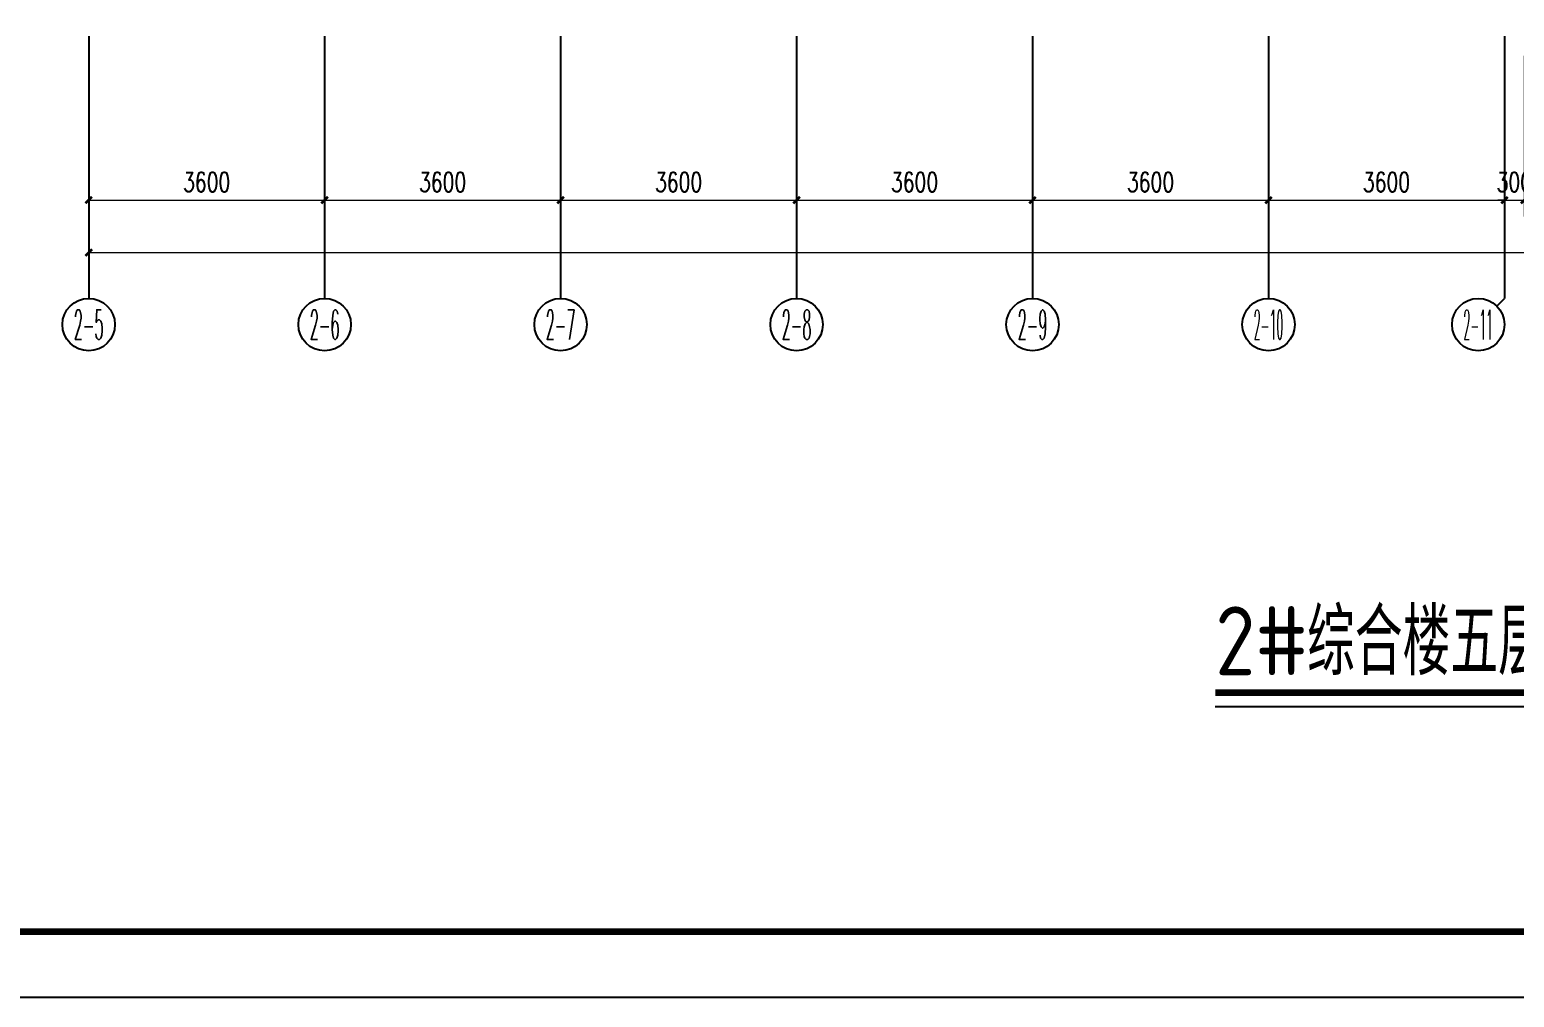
# Model space of a CAD drawing. Extents: x -9422388 to 15610651, y -1992469 to 953794.
# Drawn here: x -2582259 to -2559609, y -380398 to -365634 of the extents above; entities that cross this region are included whole.
import ezdxf
from ezdxf.enums import TextEntityAlignment as Align

# ---------------------------------------------------------------- set-up
doc = ezdxf.new("R2010")
doc.units = 0
doc.header["$LTSCALE"] = 1000
for name, color, linetype in [('A-ANNO-IDEN', 3, 'Continuous'), ('AXIS', 3, 'Continuous'), ('AXIS_TEXT', 7, 'Continuous'), ('PUB_TITLE', 4, 'Continuous')]:
    doc.layers.add(name, color=color, linetype=linetype)
doc.layers.add('建筑底图', color=8, linetype='Continuous', lineweight=5)
doc.styles.add('_TCH_AXIS', font='COMPLEX', dxfattribs={"bigfont": 'GBCBIG'})
doc.styles.add('_TCH_DIM_T3', font='SIMPLEX', dxfattribs={"width": 0.705882, "bigfont": 'GBCBIG'})
doc.styles.add('COMPLEX', font='COMPLEX')
doc.styles.get("Standard").update_dxf_attribs({"font": 'gbenor.shx', "bigfont": 'gbcbig.shx'})
doc.dimstyles.new('_TCH_ARCH&&100', dxfattribs={"dimtxt": 297.5, "dimasz": 100, "dimexe": 250, "dimexo": 300, "dimgap": 126.25, "dimtad": 1, "dimdec": 0, "dimzin": 0, "dimdsep": 46, "dimtxsty": '_TCH_DIM_T3', "dimblk": 'ARCHTICK', "dimcen": 0.09, "dimclrt": 7, "dimazin": 2, "dimtfac": 1, "dimtdec": 0, "dimtix": 1, "dimtmove": 2, "dimatfit": 3, "dimfxl": 0, "dimtolj": 1, "dimtzin": 0, "dimarcsym": 0})

# ---------------------------------------------------------------- blocks, each defined once
blk = doc.blocks.new('_ArchTick')
at = {"color": 0, "linetype": 'ByBlock', "const_width": 0.4}
blk.add_lwpolyline([(-0.5, -0.5), (0.5, 0.5)], dxfattribs=at)
blk = doc.blocks.new('*D692')
at = {"layer": 'AXIS', "color": 0, "lineweight": -2, "transparency": 16777216}
for p, q in [((1987630, -404975), (1987630, -408225)), ((2032830, -404975), (2032830, -408225)), ((1987630, -407975), (2032830, -407975))]:
    blk.add_line(p, q, dxfattribs=at)
at = {"layer": 'Defpoints', "color": 0, "transparency": 16777216}
for p in [(1987630, -404675), (2032830, -404675), (2032830, -407975)]:
    blk.add_point(p, dxfattribs=at)
at = {"layer": 'AXIS', "color": 0, "lineweight": -2, "transparency": 16777216, "xscale": 100, "yscale": 100, "zscale": 100, "rotation": 180}
blk.add_blockref('_ArchTick', (1987630, -407975), dxfattribs=at)
at = {"layer": 'AXIS', "color": 0, "lineweight": -2, "transparency": 16777216, "xscale": 100, "yscale": 100, "zscale": 100}
blk.add_blockref('_ArchTick', (2032830, -407975), dxfattribs=at)
at = {"layer": 'AXIS', "color": 7, "transparency": 16777216, "insert": (2010230, -407700), "char_height": 297.5, "attachment_point": 5, "style": '_TCH_DIM_T3'}
blk.add_mtext('\\A1;45200', dxfattribs=at)
blk = doc.blocks.new('*D723')
at = {"layer": 'AXIS', "color": 0, "lineweight": -2, "transparency": 16777216}
for p, q in [((1987630, -404975), (1987630, -407425)), ((1991230, -404975), (1991230, -407425)), ((1987630, -407175), (1991230, -407175))]:
    blk.add_line(p, q, dxfattribs=at)
at = {"layer": 'Defpoints', "color": 0, "transparency": 16777216}
for p in [(1987630, -404675), (1991230, -404675), (1991230, -407175)]:
    blk.add_point(p, dxfattribs=at)
at = {"layer": 'AXIS', "color": 0, "lineweight": -2, "transparency": 16777216, "xscale": 100, "yscale": 100, "zscale": 100, "rotation": 180}
blk.add_blockref('_ArchTick', (1987630, -407175), dxfattribs=at)
at = {"layer": 'AXIS', "color": 0, "lineweight": -2, "transparency": 16777216, "xscale": 100, "yscale": 100, "zscale": 100}
blk.add_blockref('_ArchTick', (1991230, -407175), dxfattribs=at)
at = {"layer": 'AXIS', "color": 7, "transparency": 16777216, "insert": (1989430, -406900), "char_height": 297.5, "attachment_point": 5, "style": '_TCH_DIM_T3'}
blk.add_mtext('\\A1;3600', dxfattribs=at)
blk = doc.blocks.new('*D724')
at = {"layer": 'AXIS', "color": 0, "lineweight": -2, "transparency": 16777216}
for p, q in [((1991230, -404975), (1991230, -407425)), ((1994830, -404975), (1994830, -407425)), ((1991230, -407175), (1994830, -407175))]:
    blk.add_line(p, q, dxfattribs=at)
at = {"layer": 'Defpoints', "color": 0, "transparency": 16777216}
for p in [(1991230, -404675), (1994830, -404675), (1994830, -407175)]:
    blk.add_point(p, dxfattribs=at)
at = {"layer": 'AXIS', "color": 0, "lineweight": -2, "transparency": 16777216, "xscale": 100, "yscale": 100, "zscale": 100, "rotation": 180}
blk.add_blockref('_ArchTick', (1991230, -407175), dxfattribs=at)
at = {"layer": 'AXIS', "color": 0, "lineweight": -2, "transparency": 16777216, "xscale": 100, "yscale": 100, "zscale": 100}
blk.add_blockref('_ArchTick', (1994830, -407175), dxfattribs=at)
at = {"layer": 'AXIS', "color": 7, "transparency": 16777216, "insert": (1993030, -406900), "char_height": 297.5, "attachment_point": 5, "style": '_TCH_DIM_T3'}
blk.add_mtext('\\A1;3600', dxfattribs=at)
blk = doc.blocks.new('*D725')
at = {"layer": 'AXIS', "color": 0, "lineweight": -2, "transparency": 16777216}
for p, q in [((1994830, -404975), (1994830, -407425)), ((1998430, -404975), (1998430, -407425)), ((1994830, -407175), (1998430, -407175))]:
    blk.add_line(p, q, dxfattribs=at)
at = {"layer": 'Defpoints', "color": 0, "transparency": 16777216}
for p in [(1994830, -404675), (1998430, -404675), (1998430, -407175)]:
    blk.add_point(p, dxfattribs=at)
at = {"layer": 'AXIS', "color": 0, "lineweight": -2, "transparency": 16777216, "xscale": 100, "yscale": 100, "zscale": 100, "rotation": 180}
blk.add_blockref('_ArchTick', (1994830, -407175), dxfattribs=at)
at = {"layer": 'AXIS', "color": 0, "lineweight": -2, "transparency": 16777216, "xscale": 100, "yscale": 100, "zscale": 100}
blk.add_blockref('_ArchTick', (1998430, -407175), dxfattribs=at)
at = {"layer": 'AXIS', "color": 7, "transparency": 16777216, "insert": (1996630, -406900), "char_height": 297.5, "attachment_point": 5, "style": '_TCH_DIM_T3'}
blk.add_mtext('\\A1;3600', dxfattribs=at)
blk = doc.blocks.new('*D726')
at = {"layer": 'AXIS', "color": 0, "lineweight": -2, "transparency": 16777216}
for p, q in [((1998430, -404975), (1998430, -407425)), ((2002030, -404975), (2002030, -407425)), ((1998430, -407175), (2002030, -407175))]:
    blk.add_line(p, q, dxfattribs=at)
at = {"layer": 'Defpoints', "color": 0, "transparency": 16777216}
for p in [(1998430, -404675), (2002030, -404675), (2002030, -407175)]:
    blk.add_point(p, dxfattribs=at)
at = {"layer": 'AXIS', "color": 0, "lineweight": -2, "transparency": 16777216, "xscale": 100, "yscale": 100, "zscale": 100, "rotation": 180}
blk.add_blockref('_ArchTick', (1998430, -407175), dxfattribs=at)
at = {"layer": 'AXIS', "color": 0, "lineweight": -2, "transparency": 16777216, "xscale": 100, "yscale": 100, "zscale": 100}
blk.add_blockref('_ArchTick', (2002030, -407175), dxfattribs=at)
at = {"layer": 'AXIS', "color": 7, "transparency": 16777216, "insert": (2000230, -406900), "char_height": 297.5, "attachment_point": 5, "style": '_TCH_DIM_T3'}
blk.add_mtext('\\A1;3600', dxfattribs=at)
blk = doc.blocks.new('*D727')
at = {"layer": 'AXIS', "color": 0, "lineweight": -2, "transparency": 16777216}
for p, q in [((2002030, -404975), (2002030, -407425)), ((2005630, -404975), (2005630, -407425)), ((2002030, -407175), (2005630, -407175))]:
    blk.add_line(p, q, dxfattribs=at)
at = {"layer": 'Defpoints', "color": 0, "transparency": 16777216}
for p in [(2002030, -404675), (2005630, -404675), (2005630, -407175)]:
    blk.add_point(p, dxfattribs=at)
at = {"layer": 'AXIS', "color": 0, "lineweight": -2, "transparency": 16777216, "xscale": 100, "yscale": 100, "zscale": 100, "rotation": 180}
blk.add_blockref('_ArchTick', (2002030, -407175), dxfattribs=at)
at = {"layer": 'AXIS', "color": 0, "lineweight": -2, "transparency": 16777216, "xscale": 100, "yscale": 100, "zscale": 100}
blk.add_blockref('_ArchTick', (2005630, -407175), dxfattribs=at)
at = {"layer": 'AXIS', "color": 7, "transparency": 16777216, "insert": (2003830, -406900), "char_height": 297.5, "attachment_point": 5, "style": '_TCH_DIM_T3'}
blk.add_mtext('\\A1;3600', dxfattribs=at)
blk = doc.blocks.new('*D728')
at = {"layer": 'AXIS', "color": 0, "lineweight": -2, "transparency": 16777216}
for p, q in [((2005630, -404975), (2005630, -407425)), ((2009230, -404975), (2009230, -407425)), ((2005630, -407175), (2009230, -407175))]:
    blk.add_line(p, q, dxfattribs=at)
at = {"layer": 'Defpoints', "color": 0, "transparency": 16777216}
for p in [(2005630, -404675), (2009230, -404675), (2009230, -407175)]:
    blk.add_point(p, dxfattribs=at)
at = {"layer": 'AXIS', "color": 0, "lineweight": -2, "transparency": 16777216, "xscale": 100, "yscale": 100, "zscale": 100, "rotation": 180}
blk.add_blockref('_ArchTick', (2005630, -407175), dxfattribs=at)
at = {"layer": 'AXIS', "color": 0, "lineweight": -2, "transparency": 16777216, "xscale": 100, "yscale": 100, "zscale": 100}
blk.add_blockref('_ArchTick', (2009230, -407175), dxfattribs=at)
at = {"layer": 'AXIS', "color": 7, "transparency": 16777216, "insert": (2007430, -406900), "char_height": 297.5, "attachment_point": 5, "style": '_TCH_DIM_T3'}
blk.add_mtext('\\A1;3600', dxfattribs=at)
blk = doc.blocks.new('*D729')
at = {"layer": 'AXIS', "color": 0, "lineweight": -2, "transparency": 16777216}
for p, q in [((2009230, -404975), (2009230, -407425)), ((2009530, -404975), (2009530, -407425)), ((2009230, -407175), (2009130, -407175)), ((2009230, -407175), (2009530, -407175)), ((2009530, -407175), (2009630, -407175))]:
    blk.add_line(p, q, dxfattribs=at)
at = {"layer": 'Defpoints', "color": 0, "transparency": 16777216}
for p in [(2009230, -404675), (2009530, -404675), (2009530, -407175)]:
    blk.add_point(p, dxfattribs=at)
at = {"layer": 'AXIS', "color": 0, "lineweight": -2, "transparency": 16777216, "xscale": 100, "yscale": 100, "zscale": 100}
blk.add_blockref('_ArchTick', (2009230, -407175), dxfattribs=at)
at = {"layer": 'AXIS', "color": 0, "lineweight": -2, "transparency": 16777216, "xscale": 100, "yscale": 100, "zscale": 100, "rotation": 180}
blk.add_blockref('_ArchTick', (2009530, -407175), dxfattribs=at)
at = {"layer": 'AXIS', "color": 7, "transparency": 16777216, "insert": (2009380, -406900), "char_height": 297.5, "attachment_point": 5, "style": '_TCH_DIM_T3'}
blk.add_mtext('\\A1;300', dxfattribs=at)
blk = doc.blocks.new('_AXISO')
at = {"color": 0}
blk.add_circle((0, 0), 0.5, dxfattribs=at)
at = {"layer": 'AXIS_TEXT', "color": 0, "style": 'COMPLEX', "width": 1.041667}
blk.add_attdef('A', text='', height=0.56, dxfattribs=at).set_placement((-0.25, -0.28), (0.25, -0.28), align=Align.FIT)
blk = doc.blocks.new('5555')
at = {"layer": 'AXIS', "color": 8}
for p, q in [((1987630.2, -404674.7), (1987630.2, -408674.7)), ((1991230.2, -404674.7), (1991230.2, -408674.7)), ((1994830.2, -404674.7), (1994830.2, -408674.7)), ((1998430.2, -404674.7), (1998430.2, -408674.7)), ((2002030.2, -404674.7), (2002030.2, -408674.7)), ((2005630.2, -404674.7), (2005630.2, -408674.7)), ((2009230.2, -404674.7), (2009230.2, -408674.7)), ((2009113, -408791.9), (2009230.2, -408674.7))]:
    blk.add_line(p, q, dxfattribs=at)
ref = blk.add_blockref('_AXISO', (1987630.2, -409074.7), dxfattribs=dict(at, xscale=800, yscale=800, zscale=800))
ref.add_attrib('A', '2-5', dxfattribs={"layer": 'AXIS_TEXT', "color": 8, "height": 452.55, "style": '_TCH_AXIS', "width": 0.35}).set_placement((1987403.9, -409301), (1987856.5, -409301), align=Align.FIT)
ref = blk.add_blockref('_AXISO', (1991230.2, -409074.7), dxfattribs=dict(at, xscale=800, yscale=800, zscale=800))
ref.add_attrib('A', '2-6', dxfattribs={"layer": 'AXIS_TEXT', "color": 8, "height": 452.55, "style": '_TCH_AXIS', "width": 0.35}).set_placement((1991003.9, -409301), (1991456.5, -409301), align=Align.FIT)
ref = blk.add_blockref('_AXISO', (1994830.2, -409074.7), dxfattribs=dict(at, xscale=800, yscale=800, zscale=800))
ref.add_attrib('A', '2-7', dxfattribs={"layer": 'AXIS_TEXT', "color": 8, "height": 452.55, "style": '_TCH_AXIS', "width": 0.35}).set_placement((1994603.9, -409301), (1995056.5, -409301), align=Align.FIT)
ref = blk.add_blockref('_AXISO', (1998430.2, -409074.7), dxfattribs=dict(at, xscale=800, yscale=800, zscale=800))
ref.add_attrib('A', '2-8', dxfattribs={"layer": 'AXIS_TEXT', "color": 8, "height": 452.55, "style": '_TCH_AXIS', "width": 0.35}).set_placement((1998203.9, -409301), (1998656.5, -409301), align=Align.FIT)
ref = blk.add_blockref('_AXISO', (2002030.2, -409074.7), dxfattribs=dict(at, xscale=800, yscale=800, zscale=800))
ref.add_attrib('A', '2-9', dxfattribs={"layer": 'AXIS_TEXT', "color": 8, "height": 452.55, "style": '_TCH_AXIS', "width": 0.35}).set_placement((2001803.9, -409301), (2002256.5, -409301), align=Align.FIT)
ref = blk.add_blockref('_AXISO', (2005630.2, -409074.7), dxfattribs=dict(at, xscale=800, yscale=800, zscale=800))
ref.add_attrib('A', '2-10', dxfattribs={"layer": 'AXIS_TEXT', "color": 8, "height": 452.55, "style": '_TCH_AXIS', "width": 0.28}).set_placement((2005403.9, -409301), (2005856.5, -409301), align=Align.FIT)
ref = blk.add_blockref('_AXISO', (2008830.2, -409074.7), dxfattribs=dict(at, xscale=800, yscale=800, zscale=800))
ref.add_attrib('A', '2-11', dxfattribs={"layer": 'AXIS_TEXT', "color": 8, "height": 452.55, "style": '_TCH_AXIS', "width": 0.3}).set_placement((2008603.9, -409301), (2009056.5, -409301), align=Align.FIT)
for p1, p2, distance, picture, middle in [((1987630.2, -404674.7), (2032830.2, -404674.7), -3300, '*D692', (2010230.2, -407699.7)), ((1987630.2, -404674.7), (1991230.2, -404674.7), -2500, '*D723', (1989430.2, -406899.7)), ((1991230.2, -404674.7), (1994830.2, -404674.7), -2500, '*D724', (1993030.2, -406899.7)), ((1994830.2, -404674.7), (1998430.2, -404674.7), -2500, '*D725', (1996630.2, -406899.7)), ((1998430.2, -404674.7), (2002030.2, -404674.7), -2500, '*D726', (2000230.2, -406899.7)), ((2002030.2, -404674.7), (2005630.2, -404674.7), -2500, '*D727', (2003830.2, -406899.7)), ((2005630.2, -404674.7), (2009230.2, -404674.7), -2500, '*D728', (2007430.2, -406899.7)), ((2009230.2, -404674.7), (2009530.2, -404674.7), -2500, '*D729', (2009380.2, -406899.7))]:
    dim = blk.add_aligned_dim(p1=p1, p2=p2, distance=distance, dimstyle='_TCH_ARCH&&100', dxfattribs=at)
    dim.commit()
    dim.dimension.update_dxf_attribs({"geometry": picture, "text_midpoint": middle})

msp = doc.modelspace()

# ---------------------------------------------------------------- linework, layer by layer
at = {"layer": 'A-ANNO-IDEN', "const_width": 105}
msp.add_lwpolyline([(-2564171.68602, -375749.93337), (-2553331.08751, -375749.93337)], dxfattribs=at)
at = {"layer": 'A-ANNO-IDEN'}
msp.add_lwpolyline([(-2564171.68602, -375959.93337), (-2553331.08751, -375959.93337)], dxfattribs=at)
at = {"layer": 'PUB_TITLE'}
msp.add_lwpolyline([(-2597674.25692, -380398.05939), (-2513574.25692, -380398.05939), (-2513574.25692, -320998.05939), (-2597674.25692, -320998.05939)], close=True, dxfattribs=at)
at = {"layer": 'PUB_TITLE', "const_width": 100}
msp.add_lwpolyline([(-2595174.25692, -379398.05939), (-2514574.25692, -379398.05939), (-2514574.25692, -321998.05939), (-2595174.25692, -321998.05939)], close=True, dxfattribs=at)

# ---------------------------------------------------------------- block references
at = {"layer": '建筑底图', "color": 8}
msp.add_blockref('5555', (-4568988.93389, 38940.58199), dxfattribs=at)

# ---------------------------------------------------------------- texts
at = {"layer": 'A-ANNO-IDEN', "color": 7}
for s, height, p in [('综合楼五层弱电平面图', 1012.765957, (-2562771.68602, -375484.08231)), ('2#', 1050, (-2564171.68602, -375484.08231))]:
    msp.add_text(s, height=height, dxfattribs=at).set_placement(p)

doc.saveas('drawing.dxf')
